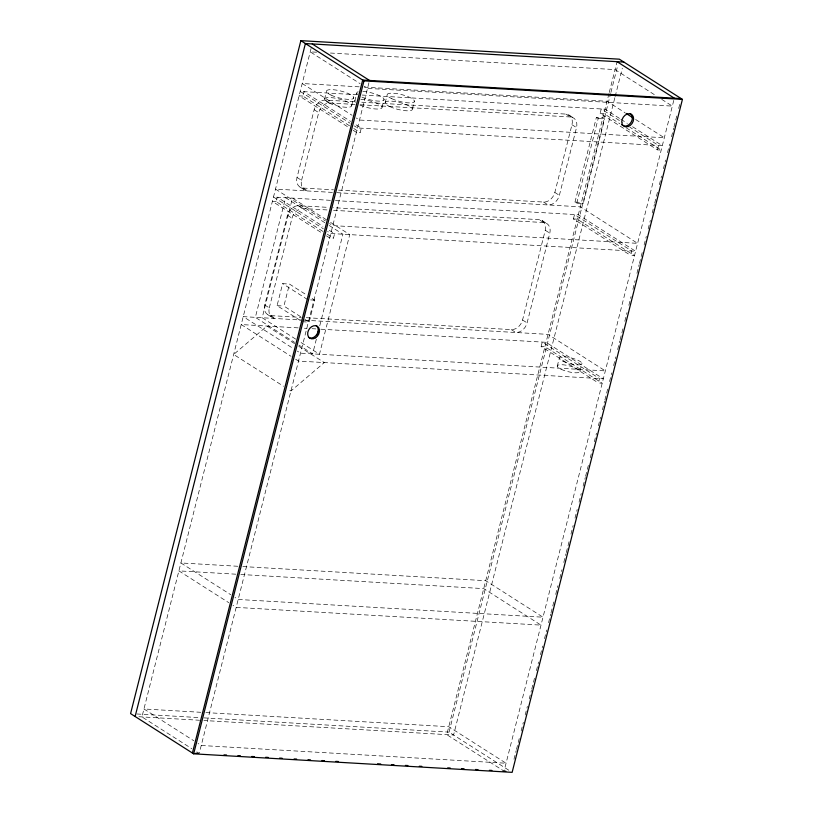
<?xml version="1.0" encoding="UTF-8"?>
<svg xmlns="http://www.w3.org/2000/svg" width="813" height="813" viewBox="0 0 813 813"><rect width="100%" height="100%" fill="white"/><g stroke="black" fill="none" stroke-linecap="round" stroke-linejoin="round"><path stroke-width="0.61" stroke-dasharray="4.07 3.05" d="M311.084 48.465L141.94 716.903L191.807 748.682M322.852 231.38L276.176 201.624L277.294 197.224L322.903 226.299M349.57 125.812L302.883 96.066L304.001 91.666L350.677 121.411M264.743 304.997L269.286 307.893A10.782 8.303 -57.5 0 0 275.455 318.523L270.912 315.627A10.782 8.303 -57.5 0 1 264.743 304.997L287.456 215.272A10.782 8.303 -57.5 0 1 298.737 205.669L327.832 207.356M297.019 177.447L301.572 180.344A10.782 8.303 -57.5 0 0 307.731 190.964L303.188 188.067A10.782 8.303 -57.5 0 1 297.019 177.447L314.164 109.714A10.782 8.303 -57.5 0 1 325.444 100.101L355.809 101.869M269.286 307.893L291.999 218.169A10.782 8.303 -57.5 0 1 303.279 208.555L328.574 210.028M301.572 180.344L318.706 112.611A10.782 8.303 -57.5 0 1 329.987 102.997L355.291 104.471M324.458 99.42L326.46 91.503M300.21 320.393L277.07 305.647L282.639 283.656L289.458 284.062L307.344 295.454M300.719 316.775L283.9 306.054L289.458 284.062M351.734 105.416L353.736 97.499M354.783 101.188L356.785 93.271M368.95 82.713L199.236 753.417L196.055 751.385M302.314 321.735L309.133 322.131L314.702 300.139L308.391 296.115M326.491 235.892L329.671 237.914L333.462 238.138L334.58 233.738L328.208 229.683M353.198 130.324L356.389 132.356L360.179 132.57L361.287 128.18L354.925 124.115M316.348 339.214L312.649 353.858L298.859 345.068M319.753 325.779L342.923 234.225L329.123 225.435M382.059 107.164L384.061 99.247M385.138 102.966L387.14 95.05M412.394 108.932L414.396 101.015M306.328 317.69L511.275 329.611A10.782 8.303 -57.5 0 0 522.556 320.007L545.259 230.272A10.782 8.303 -57.5 0 0 539.1 219.652L332.893 207.65M338.604 190.13L543.551 202.061A10.782 8.303 -57.5 0 0 554.832 192.447L571.966 124.714A10.782 8.303 -57.5 0 0 565.807 114.084L360.87 102.164M511.275 329.611L515.818 332.507A10.782 8.303 -57.5 0 0 527.098 322.893L549.801 233.168A10.782 8.303 -57.5 0 0 543.643 222.549L539.1 219.652M543.551 202.061L548.094 204.947A10.782 8.303 -57.5 0 0 559.374 195.344L576.519 127.611A10.782 8.303 -57.5 0 0 570.35 116.981L565.807 114.084M574.964 202.091L596.386 117.407L602.85 117.783L604.648 118.932L583.226 203.616L576.763 203.24L574.964 202.091L581.427 202.467L583.226 203.616M576.763 203.24L598.195 118.556L596.386 117.407M541.133 346.48L542.251 342.08L599.537 378.584L598.429 382.984L602.22 383.208L544.923 346.694L541.133 346.48L598.429 382.984M573.409 218.921L574.527 214.52L631.813 251.034L630.705 255.434L634.496 255.648L577.2 219.144L573.409 218.921L630.705 255.434M626.193 127.773L661.203 150.09L657.412 149.866L600.126 113.363L601.234 108.962L622.453 122.478M608.957 93.668L446.764 734.637L504.05 771.151L674.333 98.19M609.262 92.438L617.047 61.676M508.755 770.196L449.04 732.137L610.614 93.627M610.929 92.397L617.768 65.335M614.841 97.753L453.583 735.033L203.921 720.511M615.156 96.523L622.311 68.231M557.23 366.257L559.232 358.34M579.964 371.236L581.966 363.32M657.412 149.866L658.53 145.466L629.882 127.214M513.989 759.24L516.164 750.633M516.479 749.403L519.283 738.326M521.153 730.948L523.328 722.33M525.198 714.952L527.373 706.345M529.243 698.956L531.417 690.349M531.732 689.119L534.537 678.042M536.407 670.664L538.582 662.046M540.452 654.668L542.627 646.061M544.497 638.672L546.671 630.065M548.541 622.687L550.726 614.069M551.031 612.839L553.836 601.772M555.706 594.384L557.881 585.777M559.75 578.389L561.925 569.781M563.795 562.403L565.98 553.785M566.285 552.555L569.09 541.488M570.96 534.1L573.135 525.493M575.004 518.105L577.179 509.497M579.049 502.119L581.234 493.501M583.104 486.123L585.279 477.505M585.594 476.276L588.388 465.209M590.258 457.821L592.443 449.213M594.303 441.835L596.488 433.217M598.358 425.839L600.533 417.221M602.403 409.843L604.577 401.236M604.892 400.006L607.697 388.929M609.557 381.551L611.742 372.933M613.612 365.555L615.787 356.948M617.656 349.56L619.831 340.952M620.146 339.722L622.951 328.645M624.811 321.267L626.996 312.649M628.866 305.271L631.04 296.664M632.91 289.276L635.085 280.668M636.955 273.28L639.13 264.672M639.445 263.442L642.25 252.365M644.12 244.987L646.294 236.38M648.164 228.992L650.339 220.384M652.209 212.996L654.384 204.388M654.699 203.159L657.504 192.081M659.373 184.703L661.548 176.096M663.418 168.708L665.593 160.1M667.463 152.712L669.638 144.104M671.508 136.726L673.692 128.108M673.997 126.879L676.802 115.812M678.672 108.424L679.912 103.505M316.552 52.225L310.231 51.859L360.088 83.637M330.464 53.038L615.045 69.593L655.359 95.284M359.133 86.839L302.212 83.526L352.08 115.304M364.183 87.133L607.026 101.269L625.065 112.753M357.131 94.755L300.21 91.442L350.068 123.22M362.181 95.05L605.024 109.186L619.882 118.647M302.883 96.066L299.093 95.843L348.96 127.621M600.126 113.363L603.917 113.576L619.831 123.718M598.195 118.556L604.648 118.932M360.352 104.765L570.35 116.981M303.188 188.067L333.543 189.836M332.415 192.407L275.505 189.094L325.363 220.872M336.826 192.661L580.319 206.827L637.605 243.341L332.791 225.597L329.611 223.575M330.413 200.323L273.493 197.01L323.361 228.788M335.474 200.618L578.317 214.744L635.603 251.258L330.789 233.514L327.609 231.492M276.176 201.624L272.385 201.411L322.243 233.179M333.635 210.323L543.643 222.549M314.702 300.139L307.873 299.743L282.639 283.656M277.07 305.647L283.9 306.054M270.912 315.627L301.267 317.395M303.94 320.18L243.229 316.643L293.087 348.421M304.55 320.21L548.043 334.377L605.329 370.891L300.515 353.157L297.334 351.125M298.137 327.873L241.217 324.56L291.084 356.338M304.458 328.239L306.989 328.391M312.05 328.686L315.84 328.909M320.901 329.204L546.041 342.303L603.327 378.807L298.513 361.074L295.332 359.041M237.813 566.265L180.903 562.962L230.76 594.73M242.874 566.559L485.717 580.695L543.003 617.199L238.189 599.466L235.008 597.443M235.811 574.191L178.89 570.878L228.758 602.657M240.872 574.486L483.715 588.612L541.001 625.116L236.187 607.382L233.006 605.36M200.862 712.3L143.952 708.987L193.809 740.765M205.923 712.595L448.766 726.72L506.052 763.234L201.238 745.491L198.057 743.468M136.899 713.977L198.819 717.584M203.88 717.879L449.04 732.137M138.911 716.731L199.571 720.257M661.721 99.349L672.331 106.107L367.517 88.373L364.336 86.341M635.675 119.521L664.323 137.773L359.498 120.039L356.318 118.007M620.939 119.318L627.311 123.383M632.616 126.757L662.321 145.69L357.496 127.956L354.316 125.924M568.958 115.05L573.5 117.946M571.966 124.714L576.519 127.611M554.832 192.447L559.374 195.344M542.241 220.618L546.783 223.514M545.259 230.272L549.801 233.168M325.444 100.101L329.987 102.997M353.807 128.515L360.179 132.57M314.164 109.714L318.706 112.611M522.556 320.007L527.098 322.893M300.038 187.102L304.58 189.998M326.399 219.744L292.456 198.108L262.182 317.751L298.249 340.738M330.647 222.447L349.742 234.622L319.468 354.255L299.316 341.409M298.737 205.669L303.279 208.555M324.885 222.732L285.627 197.711L255.353 317.355L294.611 342.364M327.1 234.083L333.462 238.138M287.456 215.272L291.999 218.169M304.926 319.448L309.133 322.131M267.762 314.661L272.304 317.558M294.591 343.645L266.999 326.064L233.656 354.468L283.513 386.246M298.828 346.348L324.296 362.568L290.942 390.982L287.761 388.949M360.85 99.349A14.065 3.547 14.2 0 1 379.092 104.42A14.065 3.547 14.2 0 1 377.852 109.044A14.065 3.547 14.2 0 1 359.397 104.786M355.474 102.286A14.065 3.547 14.2 0 1 355.027 100.294M362.852 91.432A14.065 3.547 14.2 0 1 381.094 96.503A14.065 3.547 14.2 0 1 379.854 101.127A14.065 3.547 14.2 0 1 361.399 96.869M357.476 94.369A14.065 3.547 14.2 0 1 358.177 91.747M329.052 103.017A14.065 3.547 14.2 0 0 351.49 106.31A14.065 3.547 14.2 0 0 333.757 97.936A14.065 3.547 14.2 0 0 329.052 103.017M389.742 106.564A14.055 3.547 14.2 0 0 412.15 109.826A14.055 3.547 14.2 0 0 394.396 101.462A14.055 3.547 14.2 0 0 389.742 106.564M331.054 95.101A14.065 3.547 14.2 0 0 353.492 98.393A14.065 3.547 14.2 0 0 335.769 90.019A14.065 3.547 14.2 0 0 331.054 95.101M391.744 98.647A14.055 3.547 14.2 0 0 414.152 101.91A14.055 3.547 14.2 0 0 396.398 93.546A14.055 3.547 14.2 0 0 391.744 98.647M563.074 361.338A11.717 2.957 14.2 0 0 581.762 364.061A11.717 2.957 14.2 0 0 566.956 357.09A11.717 2.957 14.2 0 0 563.074 361.338M561.072 369.254A11.717 2.957 14.2 0 0 579.76 371.978A11.717 2.957 14.2 0 0 564.954 365.007A11.717 2.957 14.2 0 0 561.072 369.254"/><path stroke-width="1.22" d="M300.861 40.65L130.578 713.611L193.667 753.824L512.139 772.35L682.422 99.389L619.333 59.176L300.861 40.65L363.96 80.863L682.422 99.389M135.121 716.507L305.403 43.546L623.876 62.073M192.407 753.011L362.689 80.05L681.162 98.586M193.667 753.824L363.96 80.863M317.283 335.545L318.513 330.667M195.821 753.214L198.098 753.346M224.002 754.85L226.532 755.003M237.904 755.663L240.435 755.805M251.806 756.476L254.337 756.618M265.709 757.279L268.229 757.431M279.611 758.092L282.131 758.234M294.093 758.936L296.623 759.078M308.005 759.738L310.536 759.891M321.918 760.551L324.448 760.694M335.83 761.364L338.36 761.507M377.567 763.793L380.708 763.976M391.48 764.596L394.01 764.748M405.392 765.409L407.923 765.551M419.305 766.222L421.835 766.364M447.689 767.868L450.219 768.021M461.591 768.681L464.121 768.824M475.493 769.484L478.014 769.637M489.396 770.297L491.916 770.439M503.298 771.1L505.818 771.252M617.047 61.676L674.333 98.19M626.132 113.434L632.494 117.489M312.233 43.943L369.519 80.446M316.115 325.535A7.032 5.417 -57.5 0 1 316.877 334.387A7.032 5.417 -57.5 0 1 308.523 337.385M630.126 113.515A7.032 5.417 -57.5 0 1 631.508 121.493A7.032 5.417 -57.5 0 1 624.069 126.005M622.738 125.487A7.032 5.417 -57.5 0 1 621.66 124.562M315.627 337.761A7.032 5.417 -57.5 0 0 317.375 326.338A7.032 5.417 -57.5 0 0 307.741 332.69A7.032 5.417 -57.5 0 0 315.627 337.761M628.358 126.513A7.032 5.417 -57.5 0 0 632.463 115.253A7.032 5.417 -57.5 0 0 622.26 119.155A7.032 5.417 -57.5 0 0 628.358 126.513"/></g></svg>
